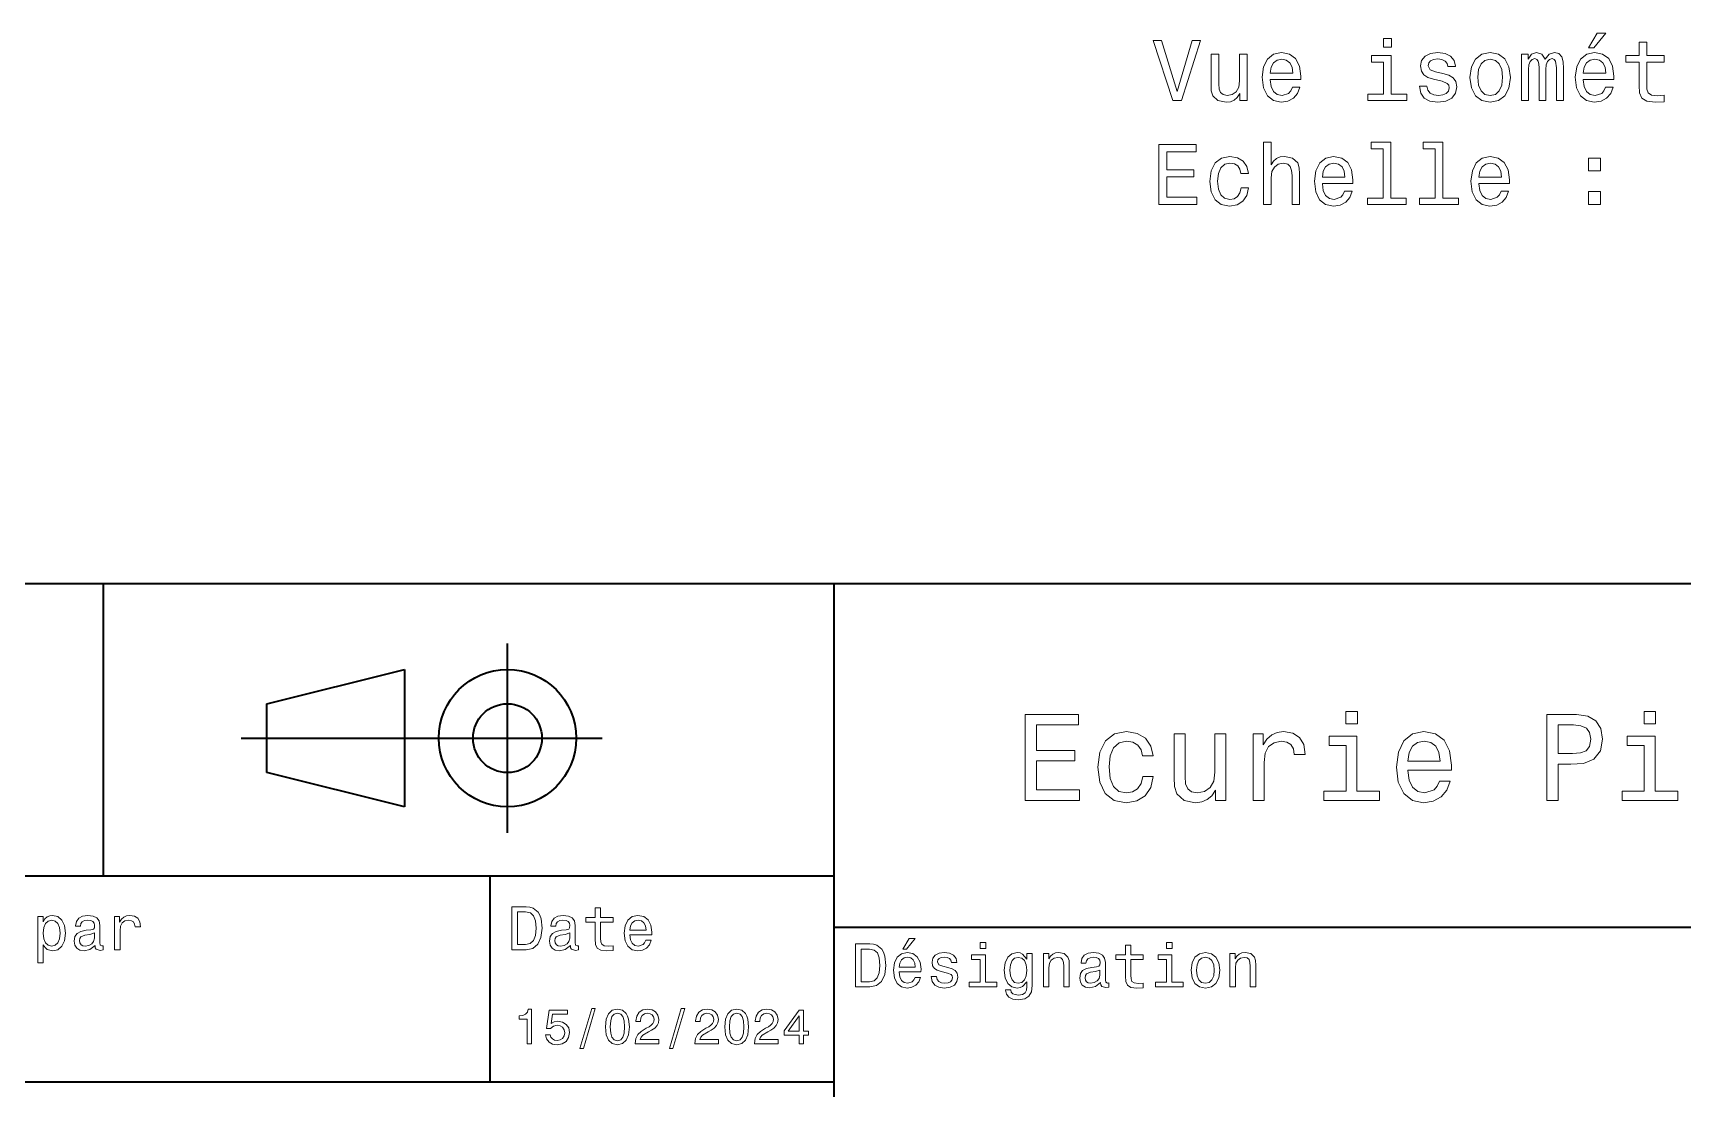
# Model space of a CAD drawing. Extents: x 0 to 297, y 0 to 210.
# Drawn here: x 115.4 to 211.4, y 40.6 to 102 of the extents above; entities that cross this region are included whole.
import ezdxf

# ---------------------------------------------------------------- set-up
doc = ezdxf.new("R2010")
doc.units = 0

msp = doc.modelspace()

# ---------------------------------------------------------------- linework, layer by layer
at = {"color": 7, "lineweight": 35}
for p, q in [((97, 70), (287, 70)), ((162, 10), (162, 70)), ((127.5, 61), (148.5, 61)), ((97, 53), (162, 53)), ((162, 50), (287, 50)), ((97, 41), (162, 41))]:
    msp.add_line(p, q, dxfattribs=at)
at = {"color": 7, "lineweight": 35, "ltscale": 0.425}
msp.add_line((119.5, 53), (119.5, 70), dxfattribs=at)
at = {"color": 7, "lineweight": 35, "ltscale": 0.275}
msp.add_line((143, 55.5), (143, 66.5), dxfattribs=at)
at = {"color": 7, "lineweight": 35, "ltscale": 0.206155}
for p, q in [((129, 63), (137, 65)), ((137, 57), (129, 59))]:
    msp.add_line(p, q, dxfattribs=at)
at = {"color": 7, "lineweight": 35, "ltscale": 0.2}
msp.add_line((137, 65), (137, 57), dxfattribs=at)
at = {"color": 7, "lineweight": 35, "ltscale": 0.1}
msp.add_line((129, 59), (129, 63), dxfattribs=at)
at = {"color": 7, "lineweight": 35, "ltscale": 0.3}
msp.add_line((142, 41), (142, 53), dxfattribs=at)
at = {"color": 7, "lineweight": 13}
for points in [[(205.890839, 101.161278), (206.188385, 101.161278), (206.889389, 102.018623), (206.395157, 102.018623)], [(182.828156, 101.589951), (181.950623, 98.609406), (181.047897, 101.589951), (180.568787, 101.589951), (181.698471, 98.084908), (182.202789, 98.084908), (183.307251, 101.589951)], [(186.030594, 100.793121), (185.586792, 100.793121), (185.586792, 99.229721), (185.536362, 98.866608), (185.390106, 98.604362), (185.163162, 98.442978), (184.865616, 98.392548), (184.628586, 98.432892), (184.47728, 98.553925), (184.391556, 98.760696), (184.371384, 99.053207), (184.371384, 100.793121), (183.927582, 100.793121), (183.927582, 99.012863), (183.942703, 98.654793), (184.038528, 98.357239), (184.331039, 98.084908), (184.800049, 97.98909), (185.052216, 98.024391), (185.269073, 98.115166), (185.455673, 98.271507), (185.606964, 98.498451), (185.606964, 98.084908), (186.030594, 98.084908)], [(187.36705, 99.31041), (189.142273, 99.31041), (189.147308, 99.517181), (189.06662, 100.097153), (188.844727, 100.530876), (188.491699, 100.793121), (188.022675, 100.888939), (187.563736, 100.788078), (187.210709, 100.505653), (186.983765, 100.046722), (186.903076, 99.441536), (186.978729, 98.82122), (187.205673, 98.367325), (187.55365, 98.084908), (188.007538, 97.98909), (188.400909, 98.054649), (188.723679, 98.22612), (188.960709, 98.498451), (189.096878, 98.861565), (188.658127, 98.861565), (188.567337, 98.659836), (188.436218, 98.508537), (188.063019, 98.387505), (187.775558, 98.442978), (187.558701, 98.619492), (187.41748, 98.906952), (187.36705, 99.29528)], [(194.422531, 101.705948), (193.953506, 101.705948), (193.953506, 101.201622), (194.422531, 101.201622)], [(197.413162, 99.663437), (196.984497, 99.764305), (196.666763, 99.880295), (196.560852, 100.117325), (196.591125, 100.283752), (196.697021, 100.404793), (196.8685, 100.480438), (197.115616, 100.510696), (197.352646, 100.480438), (197.539246, 100.389664), (197.660278, 100.253494), (197.710724, 100.071938), (198.14444, 100.071938), (198.14444, 100.082024), (198.068787, 100.409836), (197.862015, 100.667038), (197.539246, 100.828423), (197.115616, 100.888939), (196.686935, 100.828423), (196.374268, 100.661995), (196.177582, 100.414879), (196.11705, 100.102196), (196.162445, 99.799606), (196.30365, 99.587791), (196.535645, 99.436493), (196.873535, 99.330582), (197.367783, 99.209549), (197.670364, 99.083466), (197.751068, 98.982605), (197.781326, 98.831306), (197.735931, 98.644707), (197.614899, 98.503494), (197.418213, 98.41272), (197.15596, 98.382462), (196.878586, 98.41272), (196.676849, 98.518623), (196.54068, 98.690094), (196.485214, 98.927124), (196.056534, 98.927124), (196.127136, 98.523666), (196.333908, 98.231163), (196.661728, 98.054649), (197.115616, 97.98909), (197.589676, 98.054649), (197.937653, 98.231163), (198.149475, 98.51358), (198.225128, 98.881737), (198.169647, 99.199463), (198.013306, 99.416321), (197.756104, 99.557533)], [(198.991699, 99.436493), (199.072388, 98.82122), (199.304382, 98.367325), (199.672531, 98.084908), (200.166763, 97.98909), (200.65596, 98.084908), (201.024109, 98.362282), (201.256104, 98.816177), (201.341843, 99.436493), (201.256104, 100.051765), (201.024109, 100.510696), (200.65596, 100.788078), (200.166763, 100.888939), (199.672531, 100.788078), (199.304382, 100.505653), (199.072388, 100.051765)], [(201.98233, 98.084908), (202.390839, 98.084908), (202.390839, 99.895424), (202.416046, 100.167763), (202.491699, 100.364449), (202.607697, 100.480438), (202.758987, 100.525833), (202.88002, 100.485481), (202.960724, 100.384621), (203.001068, 100.21315), (203.01619, 99.986206), (203.01619, 98.084908), (203.399475, 98.084908), (203.399475, 99.895424), (203.424698, 100.16272), (203.500336, 100.359406), (203.621384, 100.480438), (203.772675, 100.525833), (203.893707, 100.485481), (203.974411, 100.384621), (204.024841, 99.986206), (204.024841, 98.084908), (204.433334, 98.084908), (204.433334, 99.955948), (204.408127, 100.344276), (204.327423, 100.641823), (204.166046, 100.82338), (203.903809, 100.888939), (203.596161, 100.788078), (203.359131, 100.495567), (203.172531, 100.783035), (202.859848, 100.888939), (202.572388, 100.788078), (202.375702, 100.505653), (202.375702, 100.793121), (201.98233, 100.793121)], [(205.583191, 99.31041), (207.358414, 99.31041), (207.363449, 99.517181), (207.282761, 100.097153), (207.060852, 100.530876), (206.70784, 100.793121), (206.238815, 100.888939), (205.779877, 100.788078), (205.426849, 100.505653), (205.199905, 100.046722), (205.119217, 99.441536), (205.19487, 98.82122), (205.421814, 98.367325), (205.769791, 98.084908), (206.223679, 97.98909), (206.61705, 98.054649), (206.939819, 98.22612), (207.176849, 98.498451), (207.313019, 98.861565), (206.874268, 98.861565), (206.783478, 98.659836), (206.652359, 98.508537), (206.27916, 98.387505), (205.991699, 98.442978), (205.774841, 98.619492), (205.633621, 98.906952), (205.583191, 99.29528)], [(208.825989, 100.324104), (208.825989, 98.967476), (208.856247, 98.528709), (208.997467, 98.22612), (209.279877, 98.049606), (209.758987, 97.98909), (210.283478, 98.014305), (210.283478, 98.397591), (209.900192, 98.367325), (209.552216, 98.407677), (209.365616, 98.533752), (209.284927, 98.745567), (209.269791, 99.043121), (209.269791, 100.324104), (210.283478, 100.324104), (210.283478, 100.702339), (209.269791, 100.702339), (209.269791, 101.494133), (208.825989, 101.494133), (208.825989, 100.702339), (208.059418, 100.702339), (208.059418, 100.324104)], [(187.36705, 99.683609), (187.422531, 100.031593), (187.558701, 100.288795), (187.765472, 100.445137), (188.037811, 100.50061), (188.305099, 100.445137), (188.511871, 100.288795), (188.637955, 100.031593), (188.683334, 99.683609)], [(194.407394, 98.458107), (194.407394, 100.702339), (193.267639, 100.702339), (193.267639, 100.324104), (193.963593, 100.324104), (193.963593, 98.458107), (193.055817, 98.458107), (193.055817, 98.084908), (195.325272, 98.084908), (195.325272, 98.458107)], [(199.445587, 99.441536), (199.490967, 99.895424), (199.632187, 100.223236), (199.859131, 100.424965), (200.166763, 100.495567), (200.46936, 100.424965), (200.696304, 100.228279), (200.837524, 99.895424), (200.887955, 99.441536), (200.837524, 98.982605), (200.696304, 98.64975), (200.46936, 98.448021), (200.166763, 98.382462), (199.859131, 98.448021), (199.632187, 98.64975), (199.490967, 98.982605)], [(205.583191, 99.683609), (205.638672, 100.031593), (205.774841, 100.288795), (205.981613, 100.445137), (206.253937, 100.50061), (206.52124, 100.445137), (206.728012, 100.288795), (206.854095, 100.031593), (206.899475, 99.683609)], [(180.891556, 92.038078), (183.110565, 92.038078), (183.110565, 92.461708), (181.35553, 92.461708), (181.35553, 93.646866), (182.91893, 93.646866), (182.91893, 94.065453), (181.35553, 94.065453), (181.35553, 95.114449), (183.070221, 95.114449), (183.070221, 95.538078), (180.891556, 95.538078)], [(186.978729, 92.038078), (187.422531, 92.038078), (187.422531, 93.601479), (187.467926, 93.959549), (187.614166, 94.221794), (187.841125, 94.383179), (188.143707, 94.443695), (188.385788, 94.393265), (188.537079, 94.257095), (188.612732, 94.030151), (188.637955, 93.727562), (188.637955, 92.038078), (189.081757, 92.038078), (189.081757, 93.818336), (189.061584, 94.176407), (188.970795, 94.473961), (188.673248, 94.746292), (188.209274, 94.84211), (187.957108, 94.806808), (187.74025, 94.710991), (187.558701, 94.559692), (187.422531, 94.352921), (187.422531, 95.659119), (186.978729, 95.659119)], [(193.933334, 95.285919), (193.933334, 92.411278), (193.020508, 92.411278), (193.020508, 92.038078), (195.284927, 92.038078), (195.284927, 92.411278), (194.377136, 92.411278), (194.377136, 95.659119), (193.237366, 95.659119), (193.237366, 95.285919)], [(196.96936, 95.285919), (196.96936, 92.411278), (196.056534, 92.411278), (196.056534, 92.038078), (198.320953, 92.038078), (198.320953, 92.411278), (197.413162, 92.411278), (197.413162, 95.659119), (196.273392, 95.659119), (196.273392, 95.285919)], [(185.66748, 93.848595), (186.106247, 93.848595), (186.015472, 94.252052), (185.798615, 94.569778), (185.460709, 94.766464), (185.021957, 94.84211), (184.537811, 94.741249), (184.169647, 94.458824), (183.937668, 93.999893), (183.856964, 93.384621), (183.932617, 92.774391), (184.159561, 92.320496), (184.517639, 92.038078), (185.006821, 91.942261), (185.440536, 92.017906), (185.778442, 92.229721), (186.010422, 92.562576), (186.111298, 93.006378), (185.687668, 93.006378), (185.612015, 92.723961), (185.470795, 92.512138), (185.269073, 92.38102), (185.021957, 92.340675), (184.714325, 92.406235), (184.492416, 92.607964), (184.356247, 92.935776), (184.310852, 93.39975), (184.356247, 93.853638), (184.497452, 94.18145), (184.724411, 94.383179), (185.021957, 94.453781), (185.284195, 94.408394), (185.480896, 94.292404), (185.612015, 94.100761)], [(190.403076, 93.26358), (192.178299, 93.26358), (192.183334, 93.470352), (192.102646, 94.050323), (191.880737, 94.484047), (191.527725, 94.746292), (191.058701, 94.84211), (190.599762, 94.741249), (190.246735, 94.458824), (190.019791, 93.999893), (189.939102, 93.394707), (190.014755, 92.774391), (190.241699, 92.320496), (190.589676, 92.038078), (191.043564, 91.942261), (191.436935, 92.00782), (191.759705, 92.179291), (191.996735, 92.451622), (192.132904, 92.814735), (191.694153, 92.814735), (191.603363, 92.613007), (191.472244, 92.461708), (191.099045, 92.340675), (190.811584, 92.396149), (190.594727, 92.572662), (190.453506, 92.860123), (190.403076, 93.248451)], [(190.403076, 93.63678), (190.458557, 93.984764), (190.594727, 94.241966), (190.801498, 94.398308), (191.073822, 94.453781), (191.341125, 94.398308), (191.547897, 94.241966), (191.673965, 93.984764), (191.71936, 93.63678)], [(199.511154, 93.26358), (201.286362, 93.26358), (201.291412, 93.470352), (201.210724, 94.050323), (200.988815, 94.484047), (200.635788, 94.746292), (200.166763, 94.84211), (199.70784, 94.741249), (199.354813, 94.458824), (199.127869, 93.999893), (199.047165, 93.394707), (199.122818, 92.774391), (199.349762, 92.320496), (199.697754, 92.038078), (200.151642, 91.942261), (200.545013, 92.00782), (200.867783, 92.179291), (201.104813, 92.451622), (201.240967, 92.814735), (200.802216, 92.814735), (200.711441, 92.613007), (200.580307, 92.461708), (200.207108, 92.340675), (199.919647, 92.396149), (199.702789, 92.572662), (199.561584, 92.860123), (199.511154, 93.248451)], [(199.511154, 93.63678), (199.56662, 93.984764), (199.702789, 94.241966), (199.909561, 94.398308), (200.1819, 94.453781), (200.449188, 94.398308), (200.65596, 94.241966), (200.782043, 93.984764), (200.827423, 93.63678)], [(205.890839, 93.99485), (206.586792, 93.99485), (206.586792, 94.746292), (205.890839, 94.746292)], [(205.890839, 92.038078), (206.586792, 92.038078), (206.586792, 92.78952), (205.890839, 92.78952)], [(192.439484, 62.554031), (191.769455, 62.554031), (191.769455, 61.833572), (192.439484, 61.833572)], [(209.788177, 62.554031), (209.118149, 62.554031), (209.118149, 61.833572), (209.788177, 61.833572)], [(173.109512, 57.381123), (176.279541, 57.381123), (176.279541, 57.986309), (173.772339, 57.986309), (173.772339, 59.679394), (176.005768, 59.679394), (176.005768, 60.277374), (173.772339, 60.277374), (173.772339, 61.775936), (176.221893, 61.775936), (176.221893, 62.381123), (173.109512, 62.381123)], [(203.462524, 57.381123), (204.125351, 57.381123), (204.125351, 59.492073), (204.860229, 59.492073), (205.602295, 59.528095), (206.193085, 59.780258), (206.574921, 60.270172), (206.704605, 60.940201), (206.603745, 61.559795), (206.315552, 62.013687), (205.840057, 62.287464), (205.191635, 62.381123), (203.462524, 62.381123)], [(205.01152, 61.76873), (205.443802, 61.725502), (205.760803, 61.588615), (205.94812, 61.336452), (206.01297, 60.940201), (205.940918, 60.522331), (205.746399, 60.270172), (205.414978, 60.140488), (204.96109, 60.104465), (204.125351, 60.104465), (204.125351, 61.76873)], [(179.932281, 59.967579), (180.559082, 59.967579), (180.429398, 60.543945), (180.119598, 60.997837), (179.636887, 61.278816), (179.010086, 61.386887), (178.318436, 61.242794), (177.792511, 60.839336), (177.46109, 60.183716), (177.345825, 59.304752), (177.453888, 58.432995), (177.778091, 57.78458), (178.289627, 57.381123), (178.988464, 57.244236), (179.608063, 57.352303), (180.090775, 57.6549), (180.42218, 58.130402), (180.566284, 58.764408), (179.96109, 58.764408), (179.853027, 58.36095), (179.651291, 58.058357), (179.363113, 57.871037), (179.010086, 57.8134), (178.570602, 57.907059), (178.253601, 58.195244), (178.059082, 58.663544), (177.994232, 59.326366), (178.059082, 59.974781), (178.260803, 60.443081), (178.585007, 60.731266), (179.010086, 60.83213), (179.38472, 60.767288), (179.66571, 60.601585), (179.853027, 60.327808)], [(184.788177, 61.25), (184.154175, 61.25), (184.154175, 59.016571), (184.082123, 58.497837), (183.873199, 58.123196), (183.548996, 57.892651), (183.123917, 57.820602), (182.785294, 57.878242), (182.569168, 58.051151), (182.446686, 58.346542), (182.417862, 58.764408), (182.417862, 61.25), (181.783859, 61.25), (181.783859, 58.706772), (181.805481, 58.195244), (181.942368, 57.770172), (182.360229, 57.381123), (183.030258, 57.244236), (183.390488, 57.294666), (183.700287, 57.424351), (183.966858, 57.647694), (184.182999, 57.971901), (184.182999, 57.381123), (184.788177, 57.381123)], [(186.380402, 57.381123), (187.014404, 57.381123), (187.014404, 59.592937), (187.079254, 60.12608), (187.273773, 60.507923), (187.590775, 60.738472), (188.015854, 60.817722), (188.332855, 60.767288), (188.570602, 60.623199), (188.714691, 60.378242), (188.765121, 60.046829), (189.406342, 60.046829), (189.319885, 60.630402), (189.082123, 61.048271), (188.685883, 61.30043), (188.145538, 61.386887), (187.778091, 61.32925), (187.46109, 61.185158), (187.180115, 60.940201), (186.956772, 60.608788), (186.956772, 61.25), (186.380402, 61.25)], [(192.417862, 57.914265), (192.417862, 61.120316), (190.789627, 61.120316), (190.789627, 60.579971), (191.783859, 60.579971), (191.783859, 57.914265), (190.48703, 57.914265), (190.48703, 57.381123), (193.729111, 57.381123), (193.729111, 57.914265)], [(195.37175, 59.131844), (197.907776, 59.131844), (197.914978, 59.427231), (197.799713, 60.255764), (197.482712, 60.875359), (196.978378, 61.25), (196.30835, 61.386887), (195.65274, 61.242794), (195.148407, 60.839336), (194.824203, 60.183716), (194.708923, 59.319164), (194.817001, 58.432995), (195.141205, 57.78458), (195.638321, 57.381123), (196.286743, 57.244236), (196.848694, 57.337894), (197.309799, 57.582851), (197.648407, 57.971901), (197.842941, 58.490631), (197.216141, 58.490631), (197.086456, 58.20245), (196.899139, 57.986309), (196.365997, 57.8134), (195.955322, 57.892651), (195.645538, 58.14481), (195.443802, 58.555473), (195.37175, 59.110229)], [(195.37175, 59.664986), (195.451004, 60.162102), (195.645538, 60.529537), (195.940918, 60.75288), (196.329971, 60.83213), (196.711807, 60.75288), (197.007202, 60.529537), (197.187317, 60.162102), (197.252167, 59.664986)], [(209.766571, 57.914265), (209.766571, 61.120316), (208.138321, 61.120316), (208.138321, 60.579971), (209.132568, 60.579971), (209.132568, 57.914265), (207.835724, 57.914265), (207.835724, 57.381123), (211.077805, 57.381123), (211.077805, 57.914265)], [(144.080688, 51.190563), (143.248566, 51.190563), (143.248566, 48.690563), (144.080688, 48.690563), (144.473343, 48.769814), (144.765137, 49.011169), (144.945251, 49.40382), (145.010086, 49.940563), (144.952454, 50.488113), (144.880402, 50.70425), (144.779541, 50.877163), (144.487747, 51.111313), (144.296829, 51.168949)], [(144.055481, 50.891571), (144.329254, 50.837536), (144.516571, 50.671829), (144.628235, 50.376442), (144.664261, 49.940563), (144.624634, 49.519093), (144.51297, 49.223705), (144.322052, 49.047192), (144.055481, 48.989555), (143.583572, 48.989555), (143.583572, 50.891571)], [(148.100861, 50.289986), (148.100861, 49.320965), (148.122482, 49.007565), (148.223343, 48.791428), (148.425079, 48.665348), (148.767288, 48.62212), (149.141937, 48.640129), (149.141937, 48.913906), (148.868149, 48.892292), (148.619598, 48.921112), (148.486313, 49.011169), (148.42868, 49.162464), (148.417862, 49.375), (148.417862, 50.289986), (149.141937, 50.289986), (149.141937, 50.560158), (148.417862, 50.560158), (148.417862, 51.125721), (148.100861, 51.125721), (148.100861, 50.560158), (147.553314, 50.560158), (147.553314, 50.289986)], [(115.986313, 50.326012), (115.986313, 50.625), (115.669312, 50.625), (115.669312, 47.941284), (115.986313, 47.941284), (115.986313, 48.98595), (116.097984, 48.816643), (116.22406, 48.704971), (116.541069, 48.62212), (116.843658, 48.690563), (117.081413, 48.895893), (117.236313, 49.2201), (117.293945, 49.659584), (117.236313, 50.095463), (117.081413, 50.41967), (116.843658, 50.621399), (116.541069, 50.693443), (116.368156, 50.671829), (116.220459, 50.603386), (116.094383, 50.488113)], [(116.48703, 48.9067), (116.274498, 48.953533), (116.119598, 49.097622), (116.022339, 49.331772), (115.989914, 49.659584), (116.022339, 49.983791), (116.119598, 50.217941), (116.274498, 50.358429), (116.48703, 50.408863), (116.681557, 50.358429), (116.836456, 50.21434), (116.933716, 49.98019), (116.969742, 49.659584), (116.933716, 49.335377), (116.836456, 49.097622), (116.681557, 48.953533)], [(119.005043, 48.942726), (119.005043, 48.931919), (119.023056, 48.809441), (119.077087, 48.722984), (119.304031, 48.654541), (119.480545, 48.683357), (119.480545, 48.928314), (119.4049, 48.917507), (119.304031, 48.96434), (119.286026, 49.108429), (119.286026, 50.109871), (119.242798, 50.365635), (119.116714, 50.54575), (118.896973, 50.65382), (118.587173, 50.693443), (118.284584, 50.650219), (118.061241, 50.52774), (117.920746, 50.336815), (117.873917, 50.084656), (117.873917, 50.063042), (118.158501, 50.063042), (118.183716, 50.21434), (118.26297, 50.322407), (118.392654, 50.387249), (118.57637, 50.412464), (118.752884, 50.394455), (118.878967, 50.34042), (118.954613, 50.246758), (118.979828, 50.117077), (118.965416, 49.965778), (118.907784, 49.890129), (118.763687, 49.854107), (118.493515, 49.825291), (118.183716, 49.760448), (117.963974, 49.645176), (117.834297, 49.465057), (117.79467, 49.19849), (117.830688, 48.960735), (117.942368, 48.784222), (118.122482, 48.67255), (118.37104, 48.632927), (118.706055, 48.708576)], [(120.143372, 48.690563), (120.460373, 48.690563), (120.460373, 49.796471), (120.492798, 50.063042), (120.590057, 50.253963), (120.748558, 50.369236), (120.961098, 50.408863), (121.119598, 50.383648), (121.238472, 50.3116), (121.310516, 50.189121), (121.335739, 50.023415), (121.656342, 50.023415), (121.613113, 50.315205), (121.49424, 50.524136), (121.296112, 50.650219), (121.02594, 50.693443), (120.842224, 50.664627), (120.683716, 50.592579), (120.543228, 50.4701), (120.431557, 50.304398), (120.431557, 50.625), (120.143372, 50.625)], [(146.656342, 48.942726), (146.656342, 48.931919), (146.674347, 48.809441), (146.728394, 48.722984), (146.955338, 48.654541), (147.131851, 48.683357), (147.131851, 48.928314), (147.056198, 48.917507), (146.955338, 48.96434), (146.937317, 49.108429), (146.937317, 50.109871), (146.894089, 50.365635), (146.768005, 50.54575), (146.548264, 50.65382), (146.23848, 50.693443), (145.935883, 50.650219), (145.71254, 50.52774), (145.572052, 50.336815), (145.525223, 50.084656), (145.525223, 50.063042), (145.809799, 50.063042), (145.835022, 50.21434), (145.914261, 50.322407), (146.043945, 50.387249), (146.227661, 50.412464), (146.404175, 50.394455), (146.530258, 50.34042), (146.605911, 50.246758), (146.631119, 50.117077), (146.616714, 49.965778), (146.559082, 49.890129), (146.414978, 49.854107), (146.144806, 49.825291), (145.835022, 49.760448), (145.61528, 49.645176), (145.485596, 49.465057), (145.445969, 49.19849), (145.481995, 48.960735), (145.593658, 48.784222), (145.773773, 48.67255), (146.022339, 48.632927), (146.357346, 48.708576)], [(150.121765, 49.565922), (151.389771, 49.565922), (151.393372, 49.713619), (151.335739, 50.127884), (151.177231, 50.437683), (150.925079, 50.625), (150.590057, 50.693443), (150.262253, 50.621399), (150.010086, 50.41967), (149.847977, 50.091862), (149.790344, 49.659584), (149.844376, 49.216499), (150.006485, 48.892292), (150.255051, 48.690563), (150.579254, 48.62212), (150.860229, 48.668949), (151.090775, 48.791428), (151.260086, 48.98595), (151.357346, 49.245319), (151.043945, 49.245319), (150.979111, 49.101227), (150.885452, 48.993156), (150.618881, 48.9067), (150.413544, 48.946327), (150.258652, 49.072407), (150.157776, 49.27774), (150.121765, 49.555115)], [(150.121765, 49.832493), (150.161377, 50.081055), (150.258652, 50.264771), (150.406342, 50.376442), (150.600861, 50.416069), (150.791794, 50.376442), (150.939484, 50.264771), (151.029541, 50.081055), (151.061966, 49.832493)], [(118.969025, 49.367798), (118.925797, 49.180477), (118.810516, 49.036385), (118.637611, 48.942726), (118.425072, 48.910305), (118.288185, 48.928314), (118.190926, 48.98595), (118.129684, 49.086815), (118.111671, 49.227306), (118.126083, 49.353386), (118.183716, 49.443443), (118.414268, 49.544312), (118.706055, 49.587536), (118.969025, 49.673992)], [(146.620316, 49.367798), (146.577087, 49.180477), (146.461823, 49.036385), (146.28891, 48.942726), (146.07637, 48.910305), (145.939484, 48.928314), (145.842224, 48.98595), (145.780975, 49.086815), (145.76297, 49.227306), (145.777374, 49.353386), (145.835022, 49.443443), (146.065567, 49.544312), (146.357346, 49.587536), (146.620316, 49.673992)], [(164.080688, 49.030979), (163.248566, 49.030979), (163.248566, 46.530979), (164.080688, 46.530979), (164.473343, 46.610229), (164.765137, 46.851585), (164.945251, 47.244236), (165.010086, 47.780979), (164.952454, 48.328529), (164.880402, 48.544666), (164.779541, 48.717579), (164.487747, 48.951729), (164.296829, 49.009365)], [(166.004318, 48.728386), (166.216858, 48.728386), (166.717575, 49.340778), (166.364548, 49.340778)], [(170.824203, 49.117435), (170.489197, 49.117435), (170.489197, 48.757202), (170.824203, 48.757202)], [(178.943802, 48.130402), (178.943802, 47.161381), (178.965424, 46.84798), (179.066284, 46.631844), (179.268005, 46.505764), (179.610229, 46.462536), (179.984863, 46.480545), (179.984863, 46.754322), (179.71109, 46.732708), (179.46254, 46.761528), (179.329254, 46.851585), (179.271606, 47.00288), (179.260803, 47.215416), (179.260803, 48.130402), (179.984863, 48.130402), (179.984863, 48.400574), (179.260803, 48.400574), (179.260803, 48.966137), (178.943802, 48.966137), (178.943802, 48.400574), (178.396255, 48.400574), (178.396255, 48.130402)], [(181.667145, 49.117435), (181.332138, 49.117435), (181.332138, 48.757202), (181.667145, 48.757202)], [(164.055481, 48.731987), (164.329254, 48.677952), (164.516571, 48.512245), (164.628235, 48.216858), (164.664261, 47.780979), (164.624634, 47.359509), (164.51297, 47.064121), (164.322052, 46.887608), (164.055481, 46.829971), (163.583572, 46.829971), (163.583572, 48.731987)], [(165.784576, 47.406338), (167.052597, 47.406338), (167.056198, 47.554035), (166.998566, 47.9683), (166.840057, 48.278099), (166.587891, 48.465416), (166.252884, 48.533859), (165.925079, 48.461815), (165.672913, 48.260086), (165.510803, 47.932278), (165.453171, 47.5), (165.507202, 47.056915), (165.669312, 46.732708), (165.917862, 46.530979), (166.242081, 46.462536), (166.523056, 46.509365), (166.753601, 46.631844), (166.922913, 46.826366), (167.020172, 47.085735), (166.706772, 47.085735), (166.641937, 46.941643), (166.548264, 46.833572), (166.281708, 46.747116), (166.07637, 46.786743), (165.921463, 46.912823), (165.820602, 47.118156), (165.784576, 47.395531)], [(165.784576, 47.672909), (165.824203, 47.921471), (165.921463, 48.105186), (166.069168, 48.216858), (166.263687, 48.256485), (166.454605, 48.216858), (166.60231, 48.105186), (166.692368, 47.921471), (166.724777, 47.672909)], [(168.623199, 47.658501), (168.317001, 47.730545), (168.090057, 47.8134), (168.014404, 47.982708), (168.036026, 48.101585), (168.111664, 48.188038), (168.234146, 48.242073), (168.41066, 48.263687), (168.579971, 48.242073), (168.713257, 48.177231), (168.799713, 48.079971), (168.835739, 47.950287), (169.145538, 47.950287), (169.145538, 47.957493), (169.091492, 48.191643), (168.943802, 48.375359), (168.713257, 48.490635), (168.41066, 48.533859), (168.104462, 48.490635), (167.881119, 48.371758), (167.740631, 48.195244), (167.697403, 47.971901), (167.729828, 47.755764), (167.830688, 47.604465), (167.996399, 47.496399), (168.237747, 47.42075), (168.590775, 47.334293), (168.806915, 47.244236), (168.864548, 47.172188), (168.886169, 47.064121), (168.853745, 46.930836), (168.767288, 46.829971), (168.626801, 46.765129), (168.439484, 46.743515), (168.241348, 46.765129), (168.09726, 46.840778), (168, 46.963257), (167.960373, 47.132565), (167.654175, 47.132565), (167.704605, 46.844379), (167.85231, 46.635445), (168.086456, 46.509365), (168.41066, 46.462536), (168.749283, 46.509365), (168.997833, 46.635445), (169.149139, 46.837173), (169.203171, 47.100143), (169.163544, 47.327087), (169.05188, 47.481987), (168.868149, 47.582851)], [(170.8134, 46.79755), (170.8134, 48.400574), (169.999283, 48.400574), (169.999283, 48.130402), (170.496399, 48.130402), (170.496399, 46.79755), (169.847977, 46.79755), (169.847977, 46.530979), (171.469025, 46.530979), (171.469025, 46.79755)], [(173.518738, 46.617435), (173.518738, 48.465416), (173.216141, 48.465416), (173.216141, 48.152016), (172.967575, 48.4366), (172.816284, 48.508644), (172.646973, 48.533859), (172.340775, 48.461815), (172.103027, 48.260086), (171.94812, 47.935879), (171.894089, 47.5), (171.94812, 47.060516), (172.103027, 46.736309), (172.340775, 46.530979), (172.646973, 46.462536), (172.819885, 46.487751), (172.963974, 46.552593), (173.216141, 46.826366), (173.216141, 46.552593), (173.187317, 46.336456), (173.108063, 46.181557), (172.956772, 46.091499), (172.729828, 46.059078), (172.531708, 46.080692), (172.391205, 46.134727), (172.30835, 46.228386), (172.283142, 46.354465), (171.976944, 46.354465), (171.976944, 46.340057), (172.023773, 46.109509), (172.167862, 45.9366), (172.398407, 45.824928), (172.711823, 45.785301), (173.086456, 45.839336), (173.335022, 45.990635), (173.47551, 46.253601)], [(172.221909, 47.5), (172.254318, 47.820606), (172.351593, 48.058357), (172.502884, 48.198845), (172.704605, 48.249279), (172.917145, 48.198845), (173.075653, 48.058357), (173.172913, 47.820606), (173.208939, 47.5), (173.172913, 47.172188), (173.075653, 46.938038), (172.917145, 46.793949), (172.704605, 46.747116), (172.502884, 46.793949), (172.351593, 46.938038), (172.254318, 47.175793)], [(174.181549, 46.530979), (174.498566, 46.530979), (174.498566, 47.647694), (174.530975, 47.903458), (174.635452, 48.090778), (174.797546, 48.206051), (175.013687, 48.249279), (175.1866, 48.213257), (175.294662, 48.115993), (175.348709, 47.953888), (175.366714, 47.737751), (175.366714, 46.530979), (175.683716, 46.530979), (175.683716, 47.802593), (175.669312, 48.058357), (175.604462, 48.270893), (175.391937, 48.465416), (175.060516, 48.533859), (174.876801, 48.508644), (174.721909, 48.440201), (174.588623, 48.324928), (174.484146, 48.170029), (174.484146, 48.465416), (174.181549, 48.465416)], [(177.499283, 46.783142), (177.499283, 46.772335), (177.517288, 46.649857), (177.57132, 46.5634), (177.798264, 46.494957), (177.974777, 46.523773), (177.974777, 46.76873), (177.899139, 46.757923), (177.798264, 46.804756), (177.780258, 46.948845), (177.780258, 47.950287), (177.73703, 48.206051), (177.610947, 48.386166), (177.391205, 48.494236), (177.081406, 48.533859), (176.778824, 48.490635), (176.555481, 48.368156), (176.414978, 48.177231), (176.368149, 47.925072), (176.368149, 47.903458), (176.65274, 47.903458), (176.677948, 48.054756), (176.757202, 48.162823), (176.886887, 48.227665), (177.070602, 48.25288), (177.247116, 48.234871), (177.373199, 48.180836), (177.448853, 48.087173), (177.47406, 47.957493), (177.459656, 47.806194), (177.402023, 47.730545), (177.257919, 47.694523), (176.987747, 47.665707), (176.677948, 47.600864), (176.458206, 47.485592), (176.328537, 47.305473), (176.28891, 47.038906), (176.324921, 46.801151), (176.4366, 46.624638), (176.616714, 46.512966), (176.86528, 46.473343), (177.200287, 46.548992)], [(181.656342, 46.79755), (181.656342, 48.400574), (180.842224, 48.400574), (180.842224, 48.130402), (181.33934, 48.130402), (181.33934, 46.79755), (180.690918, 46.79755), (180.690918, 46.530979), (182.311966, 46.530979), (182.311966, 46.79755)], [(182.762253, 47.496399), (182.819885, 47.056915), (182.985596, 46.732708), (183.248566, 46.530979), (183.601593, 46.462536), (183.951004, 46.530979), (184.213974, 46.729107), (184.379684, 47.053314), (184.440918, 47.496399), (184.379684, 47.935879), (184.213974, 48.263687), (183.951004, 48.461815), (183.601593, 48.533859), (183.248566, 48.461815), (182.985596, 48.260086), (182.819885, 47.935879)], [(183.086456, 47.5), (183.118881, 47.824207), (183.219742, 48.058357), (183.381851, 48.20245), (183.601593, 48.25288), (183.817719, 48.20245), (183.979828, 48.061958), (184.080688, 47.824207), (184.116714, 47.5), (184.080688, 47.172188), (183.979828, 46.934437), (183.817719, 46.790344), (183.601593, 46.743515), (183.381851, 46.790344), (183.219742, 46.934437), (183.118881, 47.172188)], [(185.024506, 46.530979), (185.341492, 46.530979), (185.341492, 47.647694), (185.373917, 47.903458), (185.478394, 48.090778), (185.640488, 48.206051), (185.856628, 48.249279), (186.029541, 48.213257), (186.137604, 48.115993), (186.19165, 47.953888), (186.209656, 47.737751), (186.209656, 46.530979), (186.526657, 46.530979), (186.526657, 47.802593), (186.512253, 48.058357), (186.447403, 48.270893), (186.234879, 48.465416), (185.903458, 48.533859), (185.719742, 48.508644), (185.56485, 48.440201), (185.431564, 48.324928), (185.327087, 48.170029), (185.327087, 48.465416), (185.024506, 48.465416)], [(177.463257, 47.208214), (177.420029, 47.020893), (177.304749, 46.876801), (177.131851, 46.783142), (176.919312, 46.750721), (176.782425, 46.76873), (176.68515, 46.826366), (176.623917, 46.927231), (176.605911, 47.067722), (176.620316, 47.193802), (176.677948, 47.283859), (176.908508, 47.384727), (177.200287, 47.427952), (177.463257, 47.514408)], [(144.14122, 43.224785), (144.403458, 43.224785), (144.403458, 45.239193), (144.207504, 45.239193), (144.155624, 45.0634), (144.05188, 44.945248), (143.893372, 44.876083), (143.674362, 44.853027), (143.674362, 44.648415), (144.14122, 44.648415)], [(145.213257, 43.746399), (145.276657, 43.510086), (145.417877, 43.325649), (145.625366, 43.210377), (145.890488, 43.167149), (146.181564, 43.219021), (146.409225, 43.360233), (146.553314, 43.585014), (146.608078, 43.873199), (146.559082, 44.141212), (146.420761, 44.351585), (146.20462, 44.487034), (145.925079, 44.536022), (145.708939, 44.501442), (145.541794, 44.406342), (145.622482, 44.945248), (146.498566, 44.945248), (146.498566, 45.181557), (145.429398, 45.181557), (145.270905, 44.12104), (145.50145, 44.12104), (145.668594, 44.256485), (145.881851, 44.305477), (146.066284, 44.273777), (146.207504, 44.181557), (146.296829, 44.040348), (146.328537, 43.858791), (146.296829, 43.677235), (146.20462, 43.536022), (146.0634, 43.446686), (145.881851, 43.414986), (145.729111, 43.435158), (145.610962, 43.501442), (145.524506, 43.605186), (145.481277, 43.746399)], [(147.213257, 42.956772), (147.412109, 42.956772), (148.109512, 45.279541), (147.907791, 45.279541)], [(148.703171, 44.201729), (148.746399, 43.749279), (148.881851, 43.426514), (149.097992, 43.230549), (149.397705, 43.167149), (149.694534, 43.230549), (149.910675, 43.426514), (150.043228, 43.749279), (150.08934, 44.201729), (150.043228, 44.651299), (149.98848, 44.829971), (149.910675, 44.976948), (149.694534, 45.172913), (149.397705, 45.239193), (149.097992, 45.172913), (148.881851, 44.974064), (148.746399, 44.651299)], [(150.429398, 43.224785), (151.804047, 43.224785), (151.804047, 43.472622), (150.71759, 43.472622), (150.778107, 43.60807), (150.881851, 43.720463), (151.201736, 43.925072), (151.371765, 44.011528), (151.561966, 44.135448), (151.697418, 44.279541), (151.775223, 44.44957), (151.804047, 44.642651), (151.755051, 44.884727), (151.619598, 45.074928), (151.412109, 45.195965), (151.144104, 45.239193), (150.867447, 45.190201), (150.657059, 45.054756), (150.521622, 44.838619), (150.47551, 44.553314), (150.47551, 44.51297), (150.737762, 44.51297), (150.737762, 44.536022), (150.763687, 44.731991), (150.841507, 44.876083), (150.965424, 44.9683), (151.129684, 45), (151.296829, 44.971184), (151.420746, 44.899136), (151.50145, 44.786743), (151.530258, 44.645535), (151.510086, 44.51297), (151.455338, 44.400578), (151.363113, 44.302593), (151.236313, 44.216141), (151.066284, 44.12392), (150.783859, 43.945248), (150.585022, 43.755043), (150.466858, 43.524498), (150.429398, 43.233429)], [(152.417877, 42.956772), (152.616714, 42.956772), (153.314133, 45.279541), (153.112396, 45.279541)], [(153.899139, 43.224785), (155.273773, 43.224785), (155.273773, 43.472622), (154.187317, 43.472622), (154.247849, 43.60807), (154.351593, 43.720463), (154.671478, 43.925072), (154.841507, 44.011528), (155.031708, 44.135448), (155.167145, 44.279541), (155.244965, 44.44957), (155.273773, 44.642651), (155.224792, 44.884727), (155.08934, 45.074928), (154.881851, 45.195965), (154.613831, 45.239193), (154.337173, 45.190201), (154.126801, 45.054756), (153.991364, 44.838619), (153.945251, 44.553314), (153.945251, 44.51297), (154.207504, 44.51297), (154.207504, 44.536022), (154.233429, 44.731991), (154.311249, 44.876083), (154.435165, 44.9683), (154.599426, 45), (154.766571, 44.971184), (154.890488, 44.899136), (154.971191, 44.786743), (155, 44.645535), (154.979828, 44.51297), (154.925079, 44.400578), (154.832855, 44.302593), (154.706055, 44.216141), (154.536026, 44.12392), (154.253601, 43.945248), (154.054764, 43.755043), (153.9366, 43.524498), (153.899139, 43.233429)], [(155.642654, 44.201729), (155.685883, 43.749279), (155.821335, 43.426514), (156.037476, 43.230549), (156.337173, 43.167149), (156.634003, 43.230549), (156.850143, 43.426514), (156.982712, 43.749279), (157.028824, 44.201729), (156.982712, 44.651299), (156.927963, 44.829971), (156.850143, 44.976948), (156.634003, 45.172913), (156.337173, 45.239193), (156.037476, 45.172913), (155.821335, 44.974064), (155.685883, 44.651299)], [(157.368881, 43.224785), (158.743515, 43.224785), (158.743515, 43.472622), (157.657059, 43.472622), (157.71759, 43.60807), (157.821335, 43.720463), (158.14122, 43.925072), (158.311249, 44.011528), (158.50145, 44.135448), (158.636887, 44.279541), (158.714706, 44.44957), (158.743515, 44.642651), (158.694534, 44.884727), (158.559082, 45.074928), (158.351593, 45.195965), (158.083572, 45.239193), (157.806915, 45.190201), (157.596542, 45.054756), (157.461105, 44.838619), (157.414993, 44.553314), (157.414993, 44.51297), (157.677231, 44.51297), (157.677231, 44.536022), (157.703171, 44.731991), (157.780991, 44.876083), (157.904907, 44.9683), (158.069168, 45), (158.236313, 44.971184), (158.360229, 44.899136), (158.440918, 44.786743), (158.469742, 44.645535), (158.44957, 44.51297), (158.394821, 44.400578), (158.302597, 44.302593), (158.175797, 44.216141), (158.005768, 44.12392), (157.723343, 43.945248), (157.524506, 43.755043), (157.406342, 43.524498), (157.368881, 43.233429)], [(159.965424, 43.224785), (160.224792, 43.224785), (160.224792, 43.720463), (160.510086, 43.720463), (160.510086, 43.951008), (160.224792, 43.951008), (160.224792, 45.181557), (159.96254, 45.181557), (159.086456, 43.974064), (159.086456, 43.720463), (159.965424, 43.720463)], [(148.979828, 44.201729), (149.002884, 44.550434), (149.074936, 44.801155), (149.20462, 44.948128), (149.397705, 45), (149.587906, 44.948128), (149.71759, 44.801155), (149.789627, 44.550434), (149.812683, 44.201729), (149.789627, 43.850143), (149.71759, 43.599426), (149.587906, 43.45245), (149.397705, 43.403458), (149.20462, 43.45245), (149.074936, 43.599426), (149.002884, 43.850143)], [(155.919312, 44.201729), (155.942368, 44.550434), (156.01442, 44.801155), (156.144104, 44.948128), (156.337173, 45), (156.527374, 44.948128), (156.657059, 44.801155), (156.729111, 44.550434), (156.752167, 44.201729), (156.729111, 43.850143), (156.657059, 43.599426), (156.527374, 43.45245), (156.337173, 43.403458), (156.144104, 43.45245), (156.01442, 43.599426), (155.942368, 43.850143)], [(159.328537, 43.951008), (159.965424, 44.847263), (159.965424, 43.951008)]]:
    msp.add_lwpolyline(points, close=True, dxfattribs=at)
at = {"color": 7, "lineweight": 35}
for radius in [4, 2]:
    msp.add_circle((143, 61), radius, dxfattribs=at)

doc.saveas('drawing.dxf')
